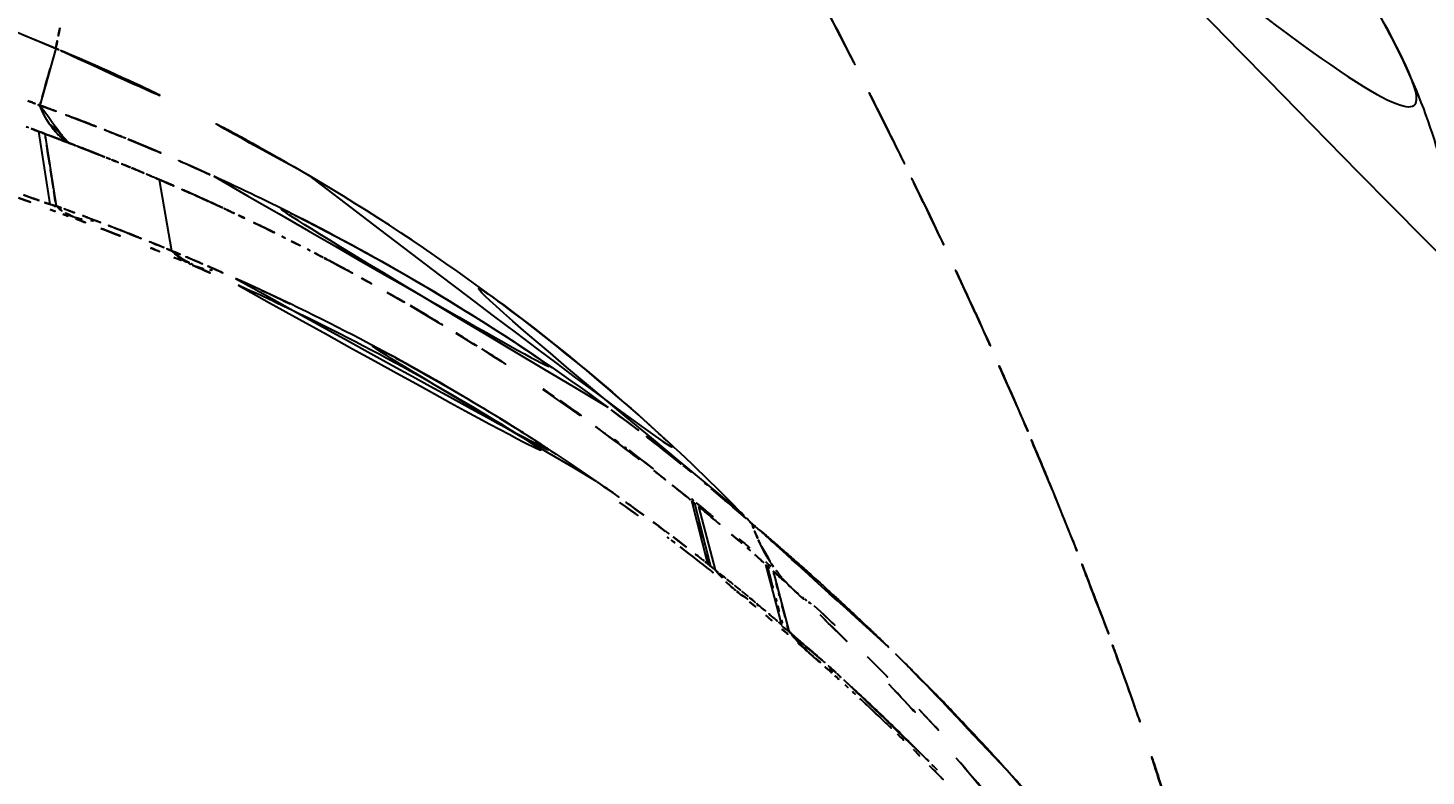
# Model space of a CAD drawing. Extents: x 16296660632 to 16296668616, y -37409619871 to -37409616241.
# Drawn here: x 16296666260.93 to 16296666274.26, y -37409616797.63 to -37409616790.5 of the extents above; entities that cross this region are included whole.
import ezdxf

# ---------------------------------------------------------------- set-up
doc = ezdxf.new("R2010")
doc.units = 0
doc.header["$LTSCALE"] = 10
doc.header["$MEASUREMENT"] = 0
doc.header["$PDMODE"] = 3
doc.header["$PDSIZE"] = -10
doc.layers.get('0').update_dxf_attribs({"linetype": 'CONTINUOUS'})
doc.layers.get('DEFPOINTS').update_dxf_attribs({"linetype": 'CONTINUOUS'})
doc.styles.add('Daelim Dimension', font='')
doc.styles.get('Daelim Dimension').set_extended_font_data('나눔고딕')
doc.dimstyles.new('DEFAULT', dxfattribs={"dimscale": 2, "dimtxt": 2, "dimasz": 2, "dimexe": 0, "dimexo": 2, "dimgap": 1, "dimtad": 1, "dimdec": 1, "dimzin": 9, "dimdsep": 46, "dimtxsty": 'Daelim Dimension', "dimcen": 0.5, "dimclrd": 252, "dimclre": 252, "dimclrt": 3, "dimadec": 1, "dimazin": 0, "dimtfac": 1, "dimtdec": 1, "dimtix": 1, "dimtmove": 0, "dimatfit": 3, "dimfxl": 1, "dimtolj": 1, "dimtzin": 1, "dimlwd": 9, "dimlwe": 9, "dimarcsym": 0})

# ---------------------------------------------------------------- blocks, each defined once
blk = doc.blocks.new('*D16')
at = {"color": 5, "lineweight": 9, "transparency": 16777216}
for p, q in [((16296666467.47109, -37409616640.80376), (16296666467.47109, -37409616937.17432)), ((16296666147.47109, -37409616641.1646), (16296666147.47109, -37409616937.17432)), ((16296666151.47109, -37409616937.17432), (16296666463.47109, -37409616937.17432))]:
    blk.add_line(p, q, dxfattribs=at)
at = {"color": 5, "transparency": 16777216}
for points in [[(16296666151.47109, -37409616936.50766), (16296666151.47109, -37409616937.84099), (16296666147.47109, -37409616937.17432)], [(16296666463.47109, -37409616936.50766), (16296666463.47109, -37409616937.84099), (16296666467.47109, -37409616937.17432)]]:
    blk.add_solid(points, dxfattribs=at)
at = {"layer": 'DEFPOINTS', "color": 0, "transparency": 16777216}
for p in [(16296666467.47109, -37409616636.80376), (16296666147.47109, -37409616637.1646), (16296666467.47109, -37409616937.17432)]:
    blk.add_point(p, dxfattribs=at)
at = {"color": 7, "transparency": 16777216, "insert": (16296666291.23105, -37409616918.8224), "char_height": 30, "attachment_point": 5, "style": 'Daelim Dimension'}
blk.add_mtext('\\A1;320', dxfattribs=at)

msp = doc.modelspace()

# ---------------------------------------------------------------- linework, layer by layer
at = {"linetype": 'Continuous'}
for p, q in [((16296666261.19165, -37409616790.691429), (16296666261.040279, -37409616791.233299)), ((16296666261.027769, -37409616791.481728), (16296666261.13611, -37409616792.176666)), ((16296666261.08791, -37409616791.504478), (16296666261.19479, -37409616792.19194)), ((16296666262.177771, -37409616791.940048), (16296666262.294781, -37409616792.618767)), ((16296666267.41062, -37409616795.604561), (16296666267.25749, -37409616795.004189)), ((16296666267.283569, -37409616795.025597), (16296666267.43681, -37409616795.62574)), ((16296666267.321911, -37409616795.057083), (16296666267.47963, -37409616795.66037)), ((16296666267.411381, -37409616795.607407), (16296666267.436859, -37409616795.625778)), ((16296666268.115179, -37409616796.185837), (16296666267.964451, -37409616795.611038)), ((16296666267.43681, -37409616795.62574), (16296666267.47963, -37409616795.66037)), ((16296666268.03227, -37409616795.672302), (16296666268.18154, -37409616796.243553))]:
    msp.add_line(p, q, dxfattribs=at)
for points, start_tangent, end_tangent in [([(16296666266.74313, -37409616785.383438), (16296666268.583891, -37409616786.082611), (16296666270.964161, -37409616787.40464), (16296666272.83539, -37409616789.027878), (16296666274.072321, -37409616790.87561), (16296666274.577471, -37409616792.846977)], (0.952355871, -0.304989007), (0.058915642, -0.998262965)), ([(16296666274.577459, -37409616792.846977), (16296666274.09049, -37409616790.915649), (16296666272.91247, -37409616789.114799), (16296666271.074511, -37409616787.481743), (16296666268.647739, -37409616786.111183), (16296666266.74313, -37409616785.383438)], (-0.058915247, 0.998262988), (-0.952358252, 0.304981573)), ([(16296666261.19165, -37409616790.691429), (16296666256.406919, -37409616788.747978)], (-0.920612621, 0.390477147), (-0.93202676, 0.362389457)), ([(16296666268.58403, -37409616790.398712), (16296666269.174339, -37409616791.563042)], (0.459532725, -0.888160838), (0.444221138, -0.895917173)), ([(16296666261.23175, -37409616790.49575), (16296666261.192089, -37409616790.690643)], (-0.207263126, -0.978285233), (-0.191352188, -0.981521442)), ([(16296666261.19162, -37409616790.691544), (16296666261.23151, -37409616790.495697)], (0.191459152, 0.981500582), (0.207434558, 0.978248897)), ([(16296666261.061729, -37409616791.156509), (16296666261.11595, -37409616790.962349), (16296666261.19165, -37409616790.691429)], (0.268973306, 0.963147632), (0.269139969, 0.963101073)), ([(16296666261.19208, -37409616790.690659), (16296666261.268221, -37409616790.722794)], (0.92214932, -0.386834113), (0.920525546, -0.390682376)), ([(16296666261.267799, -37409616790.723587), (16296666261.19165, -37409616790.691429)], (-0.920394211, 0.390991683), (-0.921990007, 0.387213672)), ([(16296666261.268221, -37409616790.722794), (16296666263.601311, -37409616791.89859)], (0.920525546, -0.390682376), (0.861892055, -0.507091792)), ([(16296666269.173929, -37409616791.563248), (16296666268.584551, -37409616790.398453)], (-0.44384354, 0.896104297), (-0.45841634, 0.888737565)), ([(16296666263.6014, -37409616791.898438), (16296666261.267799, -37409616790.723587)], (-0.862248856, 0.506484858), (-0.920394211, 0.390991683)), ([(16296666260.92675, -37409616791.190086), (16296666261.040279, -37409616791.233299)], (0.934735984, -0.355342989), (0.934474726, -0.356029473)), ([(16296666260.99794, -37409616791.217499), (16296666260.92663, -37409616791.190422)], (-0.934765362, 0.3552657), (-0.934924739, 0.35484607)), ([(16296666261.040279, -37409616791.233299), (16296666261.061729, -37409616791.156509)], (0.268945806, 0.963155311), (0.268973306, 0.963147632)), ([(16296666261.041161, -37409616791.233932), (16296666260.99794, -37409616791.217499)], (-0.934668571, 0.355520269), (-0.934765362, 0.355265701)), ([(16296666261.040279, -37409616791.233299), (16296666261.444071, -37409616791.383499)], (0.94062808, -0.339438972), (0.93379667, -0.357804107)), ([(16296666261.040939, -37409616791.23378), (16296666261.27001, -37409616791.559349), (16296666261.314199, -37409616791.58709)], (0.366582737, -0.930385456), (0.877409108, -0.479742907)), ([(16296666261.067699, -37409616791.295967), (16296666261.041161, -37409616791.233932)], (-0.421316855, 0.906913506), (-0.366862377, 0.930275226)), ([(16296666261.44367, -37409616791.383698), (16296666261.040939, -37409616791.23378)], (-0.93377777, 0.357853428), (-0.940483012, 0.339840705)), ([(16296666260.909651, -37409616791.436607), (16296666260.9566, -37409616791.45443)], (0.934977142, -0.35470797), (0.9348723, -0.3549842)), ([(16296666261.02796, -37409616791.481796), (16296666260.88092, -37409616791.425972)], (-0.93471076, 0.355409334), (-0.935037791, 0.354548065)), ([(16296666260.9566, -37409616791.45443), (16296666261.028179, -37409616791.481628)], (0.9348723, -0.3549842), (0.934712218, -0.3554055)), ([(16296666261.314461, -37409616791.586617), (16296666261.26088, -37409616791.551849), (16296666261.175831, -37409616791.470161), (16296666261.067699, -37409616791.295967)], (-0.876161949, 0.482016846), (-0.421316856, 0.906913506)), ([(16296666261.444071, -37409616791.383499), (16296666261.790779, -37409616791.51973)], (0.93379667, -0.357804107), (0.927594564, -0.373588443)), ([(16296666261.790661, -37409616791.52002), (16296666261.44367, -37409616791.383698)], (-0.927642893, 0.373468423), (-0.93377777, 0.357853428)), ([(16296666261.028179, -37409616791.481628), (16296666261.048189, -37409616791.489243), (16296666261.068159, -37409616791.496834), (16296666261.08807, -37409616791.50441)], (0.934701828, -0.355432823), (0.934597831, -0.35570619)), ([(16296666261.08786, -37409616791.504578), (16296666261.067949, -37409616791.497017), (16296666261.047979, -37409616791.489433), (16296666261.027769, -37409616791.481728)], (-0.935077381, 0.354443636), (-0.934338191, 0.356387633)), ([(16296666261.08807, -37409616791.50441), (16296666261.178289, -37409616791.538788), (16296666261.26823, -37409616791.573097), (16296666261.357849, -37409616791.607353)], (0.934535407, -0.355870162), (0.934061145, -0.357113116)), ([(16296666261.09474, -37409616791.548737), (16296666261.08786, -37409616791.504578)], (-0.153736334, 0.988111906), (-0.153736325, 0.988111908)), ([(16296666261.133829, -37409616791.800041), (16296666261.122101, -37409616791.724648), (16296666261.10708, -37409616791.62809), (16296666261.09474, -37409616791.548737)], (-0.153735935, 0.988111968), (-0.153736334, 0.988111906)), ([(16296666261.35771, -37409616791.607368), (16296666261.268391, -37409616791.573227), (16296666261.178431, -37409616791.538918), (16296666261.08791, -37409616791.504478)], (-0.933941418, 0.357426115), (-0.934799166, 0.355176744)), ([(16296666261.314199, -37409616791.58709), (16296666261.357929, -37409616791.607811)], (0.877409108, -0.479742907), (0.927509545, -0.37379947)), ([(16296666261.357929, -37409616791.607811), (16296666261.41762, -37409616791.630737)], (0.933989606, -0.357300176), (0.932975842, -0.359938993)), ([(16296666261.790779, -37409616791.51973), (16296666261.87785, -37409616791.555023)], (0.927594564, -0.373588443), (0.92598681, -0.377555859)), ([(16296666261.85854, -37409616791.547478), (16296666261.790661, -37409616791.52002)], (-0.926403033, 0.376533425), (-0.927642893, 0.373468423)), ([(16296666261.87785, -37409616791.555023), (16296666262.698351, -37409616791.909241)], (0.925986811, -0.377555859), (0.909804357, -0.415037385)), ([(16296666269.174339, -37409616791.563042), (16296666269.46578, -37409616792.158363)], (0.444221138, -0.895917173), (0.434990822, -0.900434886)), ([(16296666261.412239, -37409616791.628403), (16296666261.358049, -37409616791.607498)], (-0.932584788, 0.360950986), (-0.93345392, 0.358697337)), ([(16296666261.41213, -37409616791.628677), (16296666261.52792, -37409616791.67366)], (0.933137399, -0.359519951), (0.931130407, -0.364686392)), ([(16296666261.41762, -37409616791.630737), (16296666261.912849, -37409616791.828537)], (0.932975842, -0.359938993), (0.924212227, -0.381879247)), ([(16296666261.5397, -37409616791.678146), (16296666261.412239, -37409616791.628403)], (-0.930510047, 0.366266369), (-0.932584787, 0.360950986)), ([(16296666261.52792, -37409616791.67366), (16296666261.673929, -37409616791.731438)], (0.931130407, -0.364686392), (0.928550144, -0.371206991)), ([(16296666261.659651, -37409616791.725739), (16296666261.63076, -37409616791.714211), (16296666261.5397, -37409616791.678146)], (-0.928518429, 0.371286314), (-0.930510047, 0.366266369)), ([(16296666261.673929, -37409616791.731438), (16296666261.767719, -37409616791.76918)], (0.928550144, -0.371206992), (0.926863165, -0.375399353)), ([(16296666261.767691, -37409616791.769249), (16296666261.659651, -37409616791.725739)], (-0.926706993, 0.375784712), (-0.928518429, 0.371286314)), ([(16296666262.665131, -37409616791.894203), (16296666261.877741, -37409616791.55529)], (-0.910624832, 0.413234092), (-0.926049836, 0.377401246)), ([(16296666261.15369, -37409616791.92765), (16296666261.15008, -37409616791.904449), (16296666261.142941, -37409616791.858551), (16296666261.133829, -37409616791.800041)], (-0.153736806, 0.988111833), (-0.153735935, 0.988111968)), ([(16296666261.767719, -37409616791.76918), (16296666261.81896, -37409616791.790001)], (0.926863164, -0.375399353), (0.925931633, -0.377691159)), ([(16296666261.9042, -37409616791.825089), (16296666261.767691, -37409616791.769249)], (-0.924404425, 0.381413764), (-0.926706993, 0.375784712)), ([(16296666261.81896, -37409616791.790001), (16296666261.912849, -37409616791.828552)], (0.925931633, -0.377691159), (0.924206155, -0.381893942)), ([(16296666261.912849, -37409616791.828537), (16296666262.13512, -37409616791.921783)], (0.924212227, -0.381879247), (0.920068045, -0.39175859)), ([(16296666261.912849, -37409616791.828552), (16296666261.990259, -37409616791.86071)], (0.924206155, -0.381893942), (0.922765548, -0.385361834)), ([(16296666261.990231, -37409616791.860779), (16296666261.9042, -37409616791.825089)], (-0.922938635, 0.384947109), (-0.924404425, 0.381413765)), ([(16296666261.990259, -37409616791.86071), (16296666262.100679, -37409616791.907173)], (0.922765548, -0.385361834), (0.920682107, -0.390313282)), ([(16296666262.100679, -37409616791.907173), (16296666261.990231, -37409616791.860779)], (-0.921027039, 0.389498645), (-0.922938635, 0.384947109)), ([(16296666269.465191, -37409616792.158653), (16296666269.173929, -37409616791.563248)], (-0.434822187, 0.900516333), (-0.44384354, 0.896104297)), ([(16296666261.16897, -37409616792.025864), (16296666261.16473, -37409616791.998619), (16296666261.155781, -37409616791.941063), (16296666261.15369, -37409616791.92765)], (-0.153685617, 0.988119796), (-0.153736806, 0.988111833)), ([(16296666262.100679, -37409616791.907173), (16296666262.10597, -37409616791.909416), (16296666262.184401, -37409616791.942863)], (0.920682107, -0.390313282), (0.919079854, -0.394071342)), ([(16296666262.17782, -37409616791.939941), (16296666262.100679, -37409616791.907173)], (-0.919671969, 0.392687495), (-0.921027038, 0.389498645)), ([(16296666262.13512, -37409616791.921783), (16296666262.17778, -37409616791.940002)], (0.920068045, -0.391758589), (0.919257196, -0.393657475)), ([(16296666262.17778, -37409616791.940002), (16296666262.530439, -37409616792.094612)], (0.919257195, -0.393657476), (0.912360439, -0.409387872)), ([(16296666262.184401, -37409616791.942863), (16296666262.528549, -37409616792.09388)], (0.919079854, -0.394071342), (0.912282212, -0.409562163)), ([(16296666262.528851, -37409616792.094063), (16296666262.177771, -37409616791.940048)], (-0.91236966, 0.409367321), (-0.919088068, 0.394052183)), ([(16296666262.698351, -37409616791.909241), (16296666263.500191, -37409616792.295013), (16296666265.77779, -37409616793.632736), (16296666266.48896, -37409616794.135834)], (0.909804357, -0.415037385), (0.803841365, -0.594843728)), ([(16296666263.601311, -37409616791.89859), (16296666266.94084, -37409616794.357887), (16296666267.703779, -37409616795.090767)], (0.861892055, -0.507091792), (0.702203871, -0.711975929)), ([(16296666260.83539, -37409616792.113571), (16296666261.13973, -37409616792.226357)], (0.937586062, -0.347753326), (0.937822266, -0.347115826)), ([(16296666260.882839, -37409616792.086212), (16296666260.98225, -37409616792.12236), (16296666261.084049, -37409616792.158501)], (0.938846487, -0.344335989), (0.943568291, -0.331178018)), ([(16296666260.98378, -37409616792.122833), (16296666260.913759, -37409616792.097527)], (-0.941168487, 0.337937686), (-0.939831707, 0.341637766)), ([(16296666261.03401, -37409616792.140793), (16296666260.98378, -37409616792.122833)], (-0.942203295, 0.335041714), (-0.941168487, 0.337937686)), ([(16296666261.19092, -37409616792.166977), (16296666261.19075, -37409616792.16581), (16296666261.185061, -37409616792.129257), (16296666261.17939, -37409616792.092827), (16296666261.173531, -37409616792.055199), (16296666261.16897, -37409616792.025864)], (-0.142469048, 0.989799258), (-0.153685617, 0.988119796)), ([(16296666262.528549, -37409616792.09388), (16296666262.66721, -37409616792.156708)], (0.912282212, -0.409562162), (0.909444993, -0.415824247)), ([(16296666262.530439, -37409616792.094612), (16296666262.86916, -37409616792.250008)], (0.912360439, -0.409387872), (0.905399282, -0.424561115)), ([(16296666262.786381, -37409616792.211533), (16296666262.53038, -37409616792.094742)], (-0.907196595, 0.420706951), (-0.912339702, 0.409434083)), ([(16296666266.458929, -37409616794.113289), (16296666263.4792, -37409616792.284218), (16296666262.69832, -37409616791.909286)], (-0.804953347, 0.593338107), (-0.90993285, 0.414755601)), ([(16296666261.13591, -37409616792.17662), (16296666261.03401, -37409616792.140793)], (-0.944605629, 0.328207564), (-0.942203295, 0.335041714)), ([(16296666261.084049, -37409616792.158501), (16296666261.13592, -37409616792.176613)], (0.943568291, -0.331178018), (0.944582762, -0.32827337)), ([(16296666261.13611, -37409616792.176666), (16296666261.162889, -37409616792.185387), (16296666261.18222, -37409616792.190819), (16296666261.19412, -37409616792.192612)], (0.946998368, -0.321238372), (0.999988792, 0.004734488)), ([(16296666261.13973, -37409616792.226357), (16296666261.25882, -37409616792.270401)], (0.937822266, -0.347115826), (0.937979602, -0.346690446)), ([(16296666261.194799, -37409616792.191948), (16296666261.163971, -37409616792.185699), (16296666261.13591, -37409616792.17662)], (-0.808930657, -0.587904067), (-0.946559315, 0.322529788)), ([(16296666261.19412, -37409616792.192612), (16296666261.192141, -37409616792.175819)], (-0.100771526, 0.994909594), (-0.131554529, 0.991308936)), ([(16296666261.194799, -37409616792.191948), (16296666261.35165, -37409616792.292358)], (0.702677763, -0.71150823), (0.931661611, -0.363327183)), ([(16296666261.194799, -37409616792.191948), (16296666261.32123, -37409616792.238152)], (0.940100638, -0.340897037), (0.938353711, -0.345676603)), ([(16296666261.321381, -37409616792.238297), (16296666261.194799, -37409616792.191948)], (-0.938219822, 0.346039833), (-0.939774274, 0.341795719)), ([(16296666261.350109, -37409616792.292488), (16296666261.194799, -37409616792.191948)], (-0.928140976, 0.372228867), (-0.702676984, 0.711509)), ([(16296666261.25882, -37409616792.270401), (16296666261.38485, -37409616792.316963)], (0.937979602, -0.346690446), (0.938098077, -0.346369741)), ([(16296666261.32123, -37409616792.238152), (16296666261.4466, -37409616792.284698)], (0.938353711, -0.345676602), (0.936597361, -0.350407454)), ([(16296666261.59016, -37409616792.338966), (16296666261.57127, -37409616792.331787), (16296666261.321381, -37409616792.238297)], (-0.934680002, 0.355490216), (-0.938219822, 0.346039833)), ([(16296666262.66721, -37409616792.156708), (16296666262.793091, -37409616792.214737)], (0.909444993, -0.415824247), (0.906818549, -0.421521197)), ([(16296666262.793091, -37409616792.214737), (16296666262.91917, -37409616792.273827)], (0.906818549, -0.421521197), (0.904138832, -0.427238777)), ([(16296666262.86912, -37409616792.250107), (16296666262.786381, -37409616792.211533)], (-0.905488841, 0.424370074), (-0.907196595, 0.420706951)), ([(16296666262.86916, -37409616792.250008), (16296666262.93478, -37409616792.280907)], (0.905399282, -0.424561115), (0.904011427, -0.427508293)), ([(16296666262.93478, -37409616792.280907), (16296666263.07869, -37409616792.349586)], (0.904011426, -0.427508293), (0.900921834, -0.433981393)), ([(16296666269.46578, -37409616792.158363), (16296666269.96114, -37409616793.210548)], (0.434990822, -0.900434886), (0.416367478, -0.909196416)), ([(16296666261.35165, -37409616792.292358), (16296666261.38723, -37409616792.304863)], (0.931661611, -0.363327184), (0.95385031, -0.30028251)), ([(16296666261.388281, -37409616792.306221), (16296666261.350109, -37409616792.292488)], (-0.952241504, 0.3053459), (-0.928140975, 0.372228867)), ([(16296666261.383551, -37409616792.316544), (16296666261.6224, -37409616792.406258)], (0.93770166, -0.347441501), (0.934528792, -0.355887534)), ([(16296666261.38723, -37409616792.304863), (16296666261.52511, -37409616792.332077)], (0.95385031, -0.300282511), (0.995643191, -0.093245028)), ([(16296666261.4466, -37409616792.284698), (16296666261.57093, -37409616792.331573)], (0.936597361, -0.350407454), (0.934832266, -0.355089615)), ([(16296666261.52511, -37409616792.332077), (16296666261.590521, -37409616792.335388)], (0.995643191, -0.093245028), (0.999964767, -0.008394288)), ([(16296666261.57093, -37409616792.331573), (16296666261.694201, -37409616792.378754)], (0.934832266, -0.355089615), (0.933054749, -0.359734396)), ([(16296666261.6224, -37409616792.406258), (16296666262.095039, -37409616792.591454)], (0.934528792, -0.355887534), (0.927406851, -0.374054184)), ([(16296666261.75914, -37409616792.403877), (16296666261.59016, -37409616792.338966)], (-0.932275015, 0.361750324), (-0.934680002, 0.355490216)), ([(16296666261.694201, -37409616792.378754), (16296666261.75914, -37409616792.403877)], (0.933054749, -0.359734396), (0.932105487, -0.362186915)), ([(16296666261.75914, -37409616792.403877), (16296666261.93758, -37409616792.473961), (16296666262.17676, -37409616792.570259)], (0.932105487, -0.362186915), (0.925804608, -0.378002418)), ([(16296666261.81686, -37409616792.426353), (16296666261.75914, -37409616792.403877)], (-0.931419468, 0.363947489), (-0.932275015, 0.361750324)), ([(16296666262.93466, -37409616792.281158), (16296666262.941139, -37409616792.284233), (16296666263.076361, -37409616792.348869)], (0.903806057, -0.427942299), (0.900727331, -0.43438494)), ([(16296666263.076361, -37409616792.348869), (16296666263.346519, -37409616792.481453)], (0.900727331, -0.43438494), (0.89467524, -0.446717152)), ([(16296666263.07869, -37409616792.349586), (16296666263.591061, -37409616792.604607)], (0.900921834, -0.433981393), (0.889392875, -0.457143646)), ([(16296666267.703791, -37409616795.090759), (16296666265.83341, -37409616793.420258), (16296666263.6014, -37409616791.898438)], (-0.702376639, 0.711805491), (-0.862248856, 0.506484858)), ([(16296666261.938, -37409616792.474037), (16296666261.81686, -37409616792.426353)], (-0.929565368, 0.368657329), (-0.931419468, 0.363947489)), ([(16296666262.17695, -37409616792.570236), (16296666261.938, -37409616792.474037)], (-0.92565925, 0.378358233), (-0.929565368, 0.368657329)), ([(16296666263.346519, -37409616792.481453), (16296666263.43692, -37409616792.526848)], (0.894675241, -0.446717152), (0.892594955, -0.450859453)), ([(16296666263.43692, -37409616792.526848), (16296666263.6577, -37409616792.639954)], (0.892594955, -0.450859453), (0.88739342, -0.461012925)), ([(16296666269.96044, -37409616793.210876), (16296666269.465191, -37409616792.158653)], (-0.416295676, 0.909229295), (-0.434822187, 0.900516333)), ([(16296666262.095039, -37409616792.591454), (16296666262.31764, -37409616792.682518)], (0.927406851, -0.374054183), (0.923615817, -0.383319479)), ([(16296666262.17676, -37409616792.570259), (16296666262.294781, -37409616792.618767)], (0.925804608, -0.378002418), (0.923972559, -0.38245877)), ([(16296666262.294781, -37409616792.618767), (16296666262.17695, -37409616792.570236)], (-0.923603592, 0.383348932), (-0.92565925, 0.378358233)), ([(16296666262.294781, -37409616792.618767), (16296666262.51605, -37409616792.712044)], (0.923473149, -0.38366306), (0.919473114, -0.393152886)), ([(16296666262.294781, -37409616792.618767), (16296666262.429371, -37409616792.724007), (16296666262.46295, -37409616792.742172)], (0.704275907, -0.709926367), (0.894486935, -0.447094087)), ([(16296666262.4662, -37409616792.73494), (16296666262.294781, -37409616792.618767)], (-0.912660752, 0.408717936), (-0.70428292, 0.70991941)), ([(16296666262.51627, -37409616792.712128), (16296666262.294781, -37409616792.618767)], (-0.919466428, 0.393168523), (-0.923485798, 0.383632611)), ([(16296666263.591061, -37409616792.604607), (16296666263.658091, -37409616792.639214)], (0.889392875, -0.457143647), (0.887821523, -0.460187944)), ([(16296666263.6577, -37409616792.639954), (16296666263.734381, -37409616792.679993), (16296666263.751459, -37409616792.68895)], (0.88739342, -0.461012925), (0.885131405, -0.465341161)), ([(16296666263.658091, -37409616792.639214), (16296666263.704189, -37409616792.663177), (16296666263.75189, -37409616792.688133)], (0.887821523, -0.460187943), (0.885597094, -0.464454289)), ([(16296666262.31764, -37409616792.682518), (16296666262.49682, -37409616792.757767)], (0.923615817, -0.383319479), (0.92033487, -0.391131343)), ([(16296666262.46295, -37409616792.742172), (16296666262.496361, -37409616792.757599)], (0.894486935, -0.447094088), (0.920363672, -0.391063565)), ([(16296666262.50017, -37409616792.749062), (16296666262.4662, -37409616792.73494)], (-0.933271191, 0.3591725), (-0.912660752, 0.408717937)), ([(16296666262.49634, -37409616792.757637), (16296666262.92972, -37409616792.947067)], (0.920336212, -0.391128185), (0.912131046, -0.409898714)), ([(16296666262.496361, -37409616792.757599), (16296666262.576309, -37409616792.785103), (16296666262.660339, -37409616792.801422)], (0.920363672, -0.391063565), (0.992165388, -0.124931353)), ([(16296666262.51627, -37409616792.712143), (16296666262.71311, -37409616792.797379)], (0.919468971, -0.393162576), (0.915789651, -0.401658206)), ([(16296666262.71685, -37409616792.799026), (16296666262.51627, -37409616792.712128)], (-0.915696119, 0.401871393), (-0.919466428, 0.393168523)), ([(16296666262.660339, -37409616792.801422), (16296666262.713751, -37409616792.806023)], (0.992165388, -0.124931353), (0.998890425, -0.047094785)), ([(16296666262.71311, -37409616792.797379), (16296666262.90431, -37409616792.882278)], (0.915789651, -0.401658206), (0.912103275, -0.409960505)), ([(16296666263.751459, -37409616792.68895), (16296666263.87303, -37409616792.753357)], (0.885131405, -0.465341162), (0.882151439, -0.470965858)), ([(16296666263.75189, -37409616792.688133), (16296666263.798559, -37409616792.712669)], (0.885597095, -0.464454288), (0.884479371, -0.466579299)), ([(16296666263.798559, -37409616792.712669), (16296666264.374571, -37409616793.027657)], (0.884479371, -0.466579299), (0.870064259, -0.492938317)), ([(16296666263.87303, -37409616792.753357), (16296666264.108641, -37409616792.881027)], (0.882151439, -0.470965858), (0.876224416, -0.481903281)), ([(16296666262.90431, -37409616792.882278), (16296666264.09597, -37409616793.460327), (16296666265.807501, -37409616794.456299), (16296666266.354549, -37409616794.822144)], (0.912103275, -0.409960504), (0.822299478, -0.569054979)), ([(16296666262.92972, -37409616792.947067), (16296666263.3682, -37409616793.149727), (16296666264.572981, -37409616793.767807), (16296666265.63043, -37409616794.391739), (16296666266.568439, -37409616795.017731)], (0.912131046, -0.409898714), (0.816284271, -0.577650404)), ([(16296666263.427851, -37409616793.125763), (16296666262.71685, -37409616792.799026)], (-0.901265979, 0.433266241), (-0.915696119, 0.401871393)), ([(16296666264.108641, -37409616792.881027), (16296666264.11418, -37409616792.884079), (16296666264.352301, -37409616793.017113)], (0.876224416, -0.481903281), (0.869880621, -0.493262309)), ([(16296666264.352301, -37409616793.017113), (16296666264.48234, -37409616793.091454), (16296666264.57324, -37409616793.144142)], (0.869880621, -0.493262309), (0.863936154, -0.503601352)), ([(16296666264.374571, -37409616793.027657), (16296666264.482479, -37409616793.089203)], (0.870064259, -0.492938318), (0.86723186, -0.497904509)), ([(16296666264.482479, -37409616793.089203), (16296666264.574341, -37409616793.142242)], (0.86723186, -0.497904509), (0.864786536, -0.502139668)), ([(16296666264.57324, -37409616793.144142), (16296666264.838619, -37409616793.301422), (16296666265.00828, -37409616793.404732)], (0.863936154, -0.503601352), (0.851666058, -0.524084846)), ([(16296666264.574341, -37409616793.142242), (16296666265.00993, -37409616793.402046)], (0.864786536, -0.502139669), (0.852752104, -0.522315851)), ([(16296666269.96114, -37409616793.210548), (16296666270.32844, -37409616794.03186)], (0.416367478, -0.909196416), (0.399794522, -0.916604789)), ([(16296666266.34841, -37409616794.818962), (16296666266.10799, -37409616794.655022), (16296666265.32464, -37409616794.154373), (16296666264.43573, -37409616793.642273), (16296666263.427851, -37409616793.125763)], (-0.822207321, 0.569188125), (-0.901265979, 0.433266241)), ([(16296666265.00828, -37409616793.404732), (16296666265.18281, -37409616793.513313), (16296666265.253599, -37409616793.558022)], (0.851666058, -0.524084846), (0.844399509, -0.535713981)), ([(16296666265.00993, -37409616793.402046), (16296666265.175911, -37409616793.504753)], (0.852752104, -0.522315851), (0.847968695, -0.530046311)), ([(16296666265.175911, -37409616793.504753), (16296666265.255619, -37409616793.554817)], (0.847968695, -0.530046311), (0.845631383, -0.533767331)), ([(16296666265.255619, -37409616793.554817), (16296666265.839581, -37409616793.93692)], (0.845631383, -0.533767331), (0.827680428, -0.561199705)), ([(16296666270.32761, -37409616794.032227), (16296666269.96044, -37409616793.210876)], (-0.399563567, 0.91670549), (-0.416295676, 0.909229295)), ([(16296666265.83642, -37409616793.941544), (16296666266.14077, -37409616794.153214), (16296666266.338209, -37409616794.29493)], (0.826049516, -0.563597549), (0.808913679, -0.587927427)), ([(16296666265.839581, -37409616793.93692), (16296666265.91404, -37409616793.98764), (16296666266.00066, -37409616794.047234)], (0.827680429, -0.561199704), (0.822461653, -0.568820561)), ([(16296666266.00066, -37409616794.047234), (16296666266.52141, -37409616794.419197)], (0.822461652, -0.568820561), (0.80477944, -0.593573965)), ([(16296666266.48896, -37409616794.135834), (16296666267.15727, -37409616794.652313)], (0.803841365, -0.594843728), (0.778277015, -0.627921084)), ([(16296666270.32844, -37409616794.03186), (16296666270.66971, -37409616794.835213)], (0.399794522, -0.916604789), (0.381877017, -0.924213148)), ([(16296666267.15732, -37409616794.652237), (16296666267.013029, -37409616794.536797), (16296666266.458929, -37409616794.113289)], (-0.777930432, 0.628350414), (-0.804953347, 0.593338107)), ([(16296666270.668539, -37409616794.835701), (16296666270.576071, -37409616794.613327), (16296666270.32761, -37409616794.032227)], (-0.381349438, 0.924430963), (-0.399563567, 0.91670549)), ([(16296666266.338209, -37409616794.29493), (16296666266.43479, -37409616794.365562), (16296666266.71604, -37409616794.576263), (16296666266.896429, -37409616794.715469)], (0.808913679, -0.587927427), (0.788214508, -0.615400593)), ([(16296666266.52141, -37409616794.419197), (16296666266.61706, -37409616794.490173)], (0.80477944, -0.593573966), (0.801390331, -0.598141737)), ([(16296666266.61706, -37409616794.490173), (16296666266.65888, -37409616794.521469)], (0.801390331, -0.598141737), (0.799893933, -0.600141396)), ([(16296666266.65888, -37409616794.521469), (16296666267.25334, -37409616794.984512)], (0.799893933, -0.600141396), (0.777622301, -0.628731705)), ([(16296666267.17374, -37409616794.665604), (16296666267.37899, -37409616794.833817)], (0.77761469, -0.628741119), (0.769219909, -0.63898414)), ([(16296666266.896429, -37409616794.715469), (16296666266.98448, -37409616794.784607), (16296666267.0711, -37409616794.853409)], (0.788214508, -0.615400593), (0.781350565, -0.624092377)), ([(16296666266.354549, -37409616794.822144), (16296666266.88909, -37409616795.204887)], (0.822299478, -0.569054979), (0.803550237, -0.595236941)), ([(16296666266.800871, -37409616795.140923), (16296666266.35405, -37409616794.822868)], (-0.807402302, 0.59000129), (-0.822020727, 0.56945757)), ([(16296666267.0711, -37409616794.853409), (16296666267.24004, -37409616794.989853), (16296666267.257521, -37409616795.00415)], (0.781350565, -0.624092377), (0.773789878, -0.633442361)), ([(16296666267.775579, -37409616795.172409), (16296666267.15732, -37409616794.652237)], (-0.752328523, 0.658788124), (-0.777930432, 0.628350414)), ([(16296666267.37899, -37409616794.833817), (16296666267.44232, -37409616794.88665)], (0.769219909, -0.63898414), (0.76657579, -0.642153843)), ([(16296666267.44232, -37409616794.88665), (16296666267.830879, -37409616795.220741)], (0.76657579, -0.642153843), (0.74976915, -0.661699495)), ([(16296666270.66971, -37409616794.835213), (16296666270.811029, -37409616795.181549), (16296666271.164841, -37409616796.091164)], (0.381877017, -0.924213148), (0.351214339, -0.936295086)), ([(16296666266.568439, -37409616795.017731), (16296666267.021851, -37409616795.348007)], (0.816284271, -0.577650404), (0.800229744, -0.599693552)), ([(16296666267.25334, -37409616794.984512), (16296666267.30031, -37409616795.022598)], (0.777622301, -0.628731705), (0.775778398, -0.631005449)), ([(16296666267.257521, -37409616795.00415), (16296666267.321911, -37409616795.057083)], (0.773789878, -0.633442361), (0.771127739, -0.636680462)), ([(16296666267.271021, -37409616795.048843), (16296666267.258421, -37409616795.004951)], (-0.27602108, 0.961151582), (-0.275982873, 0.961162553)), ([(16296666267.30031, -37409616795.022598), (16296666267.709669, -37409616795.364479)], (0.775778398, -0.631005449), (0.759141641, -0.650925472)), ([(16296666267.321911, -37409616795.057083), (16296666267.48258, -37409616795.19117), (16296666267.637131, -37409616795.322884)], (0.771127739, -0.636680461), (0.757763582, -0.652529198)), ([(16296666267.00786, -37409616795.294121), (16296666266.800871, -37409616795.140923)], (-0.799924724, 0.600100354), (-0.807402302, 0.59000129)), ([(16296666266.88909, -37409616795.204887), (16296666267.0124, -37409616795.296959)], (0.803550237, -0.595236942), (0.79899451, -0.601338318)), ([(16296666267.359501, -37409616795.356812), (16296666267.34454, -37409616795.304764), (16296666267.271021, -37409616795.048843)], (-0.276280655, 0.961077), (-0.27602108, 0.961151582)), ([(16296666267.703779, -37409616795.090767), (16296666267.83111, -37409616795.221077)], (0.702203871, -0.711975929), (0.695506191, -0.718520103)), ([(16296666267.830879, -37409616795.220741), (16296666267.703791, -37409616795.090759)], (-0.695817582, 0.718218555), (-0.702376639, 0.711805491)), ([(16296666267.83148, -37409616795.221527), (16296666267.775579, -37409616795.172409)], (-0.749959663, 0.661483563), (-0.752328523, 0.658788125)), ([(16296666267.0124, -37409616795.296959), (16296666267.078119, -37409616795.346626)], (0.79899451, -0.601338319), (0.796528904, -0.604600451)), ([(16296666267.20649, -37409616795.445328), (16296666267.00786, -37409616795.294121)], (-0.791173672, 0.611591547), (-0.799924724, 0.600100355)), ([(16296666267.078119, -37409616795.346626), (16296666267.34639, -37409616795.553864)], (0.796528904, -0.604600451), (0.786185003, -0.617991214)), ([(16296666267.637131, -37409616795.322884), (16296666267.7122, -37409616795.387863), (16296666267.78595, -37409616795.452332)], (0.757763582, -0.652529198), (0.751263306, -0.66000261)), ([(16296666267.8312, -37409616795.220993), (16296666267.908939, -37409616795.286537)], (0.765847063, -0.643022765), (0.763153413, -0.646217354)), ([(16296666267.831461, -37409616795.221542), (16296666267.8731, -37409616795.332764)], (0.319711591, -0.947514907), (0.381893327, -0.924206409)), ([(16296666267.87335, -37409616795.333351), (16296666267.831499, -37409616795.221527)], (-0.382013589, 0.924156706), (-0.319275624, 0.9476619)), ([(16296666267.90855, -37409616795.286987), (16296666267.87253, -37409616795.257637), (16296666267.831341, -37409616795.221191)], (-0.779505628, 0.626395224), (-0.73468501, 0.678408385)), ([(16296666267.8731, -37409616795.332764), (16296666267.90517, -37409616795.405502)], (0.381893326, -0.924206409), (0.425189356, -0.90510442)), ([(16296666267.908939, -37409616795.286537), (16296666268.400579, -37409616795.714287)], (0.7631534, -0.646217369), (0.745548349, -0.666451543)), ([(16296666269.135611, -37409616796.399529), (16296666269.09375, -37409616796.358971), (16296666268.973801, -37409616796.243828), (16296666268.86253, -37409616796.138412), (16296666268.759991, -37409616796.042389), (16296666268.66563, -37409616795.954964), (16296666268.578831, -37409616795.875298), (16296666268.498911, -37409616795.802567), (16296666268.425131, -37409616795.73597), (16296666268.356701, -37409616795.674721), (16296666268.292839, -37409616795.618057), (16296666268.23271, -37409616795.565224), (16296666268.175501, -37409616795.515404), (16296666268.12039, -37409616795.46785), (16296666268.066589, -37409616795.421463), (16296666268.013769, -37409616795.375519), (16296666267.96298, -37409616795.331749), (16296666267.91567, -37409616795.292717), (16296666267.90855, -37409616795.286987)], (-0.717352851, 0.696710045), (-0.779505628, 0.626395223)), ([(16296666271.163219, -37409616796.091766), (16296666270.668539, -37409616794.835701)], (-0.351197924, 0.936301243), (-0.381349438, 0.924430963)), ([(16296666267.021851, -37409616795.348007), (16296666267.061029, -37409616795.377441)], (0.800229744, -0.599693553), (0.798823739, -0.601565153)), ([(16296666267.061029, -37409616795.377441), (16296666267.146151, -37409616795.441887)], (0.798823738, -0.601565154), (0.795759355, -0.605612953)), ([(16296666267.146151, -37409616795.441887), (16296666267.397091, -37409616795.635841), (16296666267.635269, -37409616795.825249)], (0.795759355, -0.605612953), (0.779146682, -0.626841645)), ([(16296666267.42922, -37409616795.599213), (16296666267.359501, -37409616795.356812)], (-0.276474858, 0.961021151), (-0.276280655, 0.961077)), ([(16296666267.709669, -37409616795.364479), (16296666267.961981, -37409616795.584427)], (0.759141641, -0.650925471), (0.748350252, -0.663303777)), ([(16296666267.78595, -37409616795.452332), (16296666267.85825, -37409616795.516151)], (0.751263306, -0.660002609), (0.748211357, -0.663460447)), ([(16296666267.905161, -37409616795.40551), (16296666267.87335, -37409616795.333351)], (-0.425021948, 0.905183045), (-0.38201359, 0.924156706)), ([(16296666267.90517, -37409616795.405502), (16296666267.920919, -37409616795.43808)], (0.425189356, -0.90510442), (0.445319116, -0.895371926)), ([(16296666267.9209, -37409616795.438087), (16296666267.905161, -37409616795.40551)], (-0.445156418, 0.895452826), (-0.425021947, 0.905183045)), ([(16296666267.920919, -37409616795.43808), (16296666267.97484, -37409616795.5373), (16296666268.07992, -37409616795.691277)], (0.445319117, -0.895371925), (0.616391, -0.787440243)), ([(16296666267.975439, -37409616795.538406), (16296666267.961599, -37409616795.514557), (16296666267.9209, -37409616795.438087)], (-0.510160498, 0.860079221), (-0.445156418, 0.895452826)), ([(16296666267.345961, -37409616795.554413), (16296666267.20649, -37409616795.445328)], (-0.784027118, 0.620726573), (-0.791173672, 0.611591547)), ([(16296666267.34639, -37409616795.553864), (16296666267.41062, -37409616795.604561)], (0.786185003, -0.617991214), (0.783639784, -0.621215493)), ([(16296666267.4111, -37409616795.6063), (16296666267.345961, -37409616795.554413)], (-0.780386349, 0.625297646), (-0.784027118, 0.620726573)), ([(16296666267.4368, -37409616795.625793), (16296666267.42304, -37409616795.616676), (16296666267.4111, -37409616795.6063)], (-0.999414043, -0.034228214), (-0.736747566, 0.676167896)), ([(16296666267.436859, -37409616795.625778), (16296666267.42922, -37409616795.599213)], (-0.276495614, 0.96101518), (-0.276474858, 0.961021151)), ([(16296666267.85825, -37409616795.516151), (16296666267.9286, -37409616795.578796), (16296666267.976561, -37409616795.621841)], (0.748211357, -0.663460447), (0.743299124, -0.668959201)), ([(16296666267.961981, -37409616795.584427), (16296666267.98629, -37409616795.606079), (16296666268.004829, -37409616795.622749), (16296666268.02359, -37409616795.639572)], (0.748197082, -0.663476545), (0.744932804, -0.667139503)), ([(16296666268.035259, -37409616795.631157), (16296666267.975439, -37409616795.538406)], (-0.573526427, 0.819187059), (-0.510160498, 0.860079221)), ([(16296666267.47963, -37409616795.66037), (16296666267.46533, -37409616795.648804), (16296666267.451059, -37409616795.637268), (16296666267.4368, -37409616795.625793)], (-0.777009643, 0.629488693), (-0.779040716, 0.626973335)), ([(16296666267.47963, -37409616795.66037), (16296666267.663481, -37409616795.845573)], (0.630343272, -0.776316533), (0.769028522, -0.639214465)), ([(16296666267.47963, -37409616795.66037), (16296666267.55125, -37409616795.717209)], (0.784812077, -0.619733817), (0.781728947, -0.623618356)), ([(16296666267.551201, -37409616795.717171), (16296666267.47963, -37409616795.66037)], (-0.781731045, 0.623615725), (-0.784809296, 0.619737338)), ([(16296666267.657669, -37409616795.843201), (16296666267.47963, -37409616795.66037)], (-0.760493274, 0.649345809), (-0.630338579, 0.776320344)), ([(16296666267.55125, -37409616795.717209), (16296666267.62266, -37409616795.774467)], (0.781728947, -0.623618356), (0.778617756, -0.627498518)), ([(16296666267.62253, -37409616795.774368), (16296666267.55125, -37409616795.717209)], (-0.77862512, 0.627489381), (-0.781728906, 0.623618408)), ([(16296666267.976521, -37409616795.621887), (16296666268.022261, -37409616795.796432), (16296666268.05842, -37409616795.93441)], (0.253509802, -0.967332818), (0.253505253, -0.96733401)), ([(16296666267.976561, -37409616795.621841), (16296666268.032339, -37409616795.672234)], (0.743299124, -0.6689592), (0.740661204, -0.671878695)), ([(16296666268.032339, -37409616795.672234), (16296666268.12752, -37409616795.759232), (16296666268.18944, -37409616795.816528)], (0.740661204, -0.671878695), (0.732754009, -0.680493617)), ([(16296666268.04125, -37409616795.706673), (16296666268.03227, -37409616795.672302)], (-0.252818031, 0.967513846), (-0.252818882, 0.967513624)), ([(16296666268.079491, -37409616795.690933), (16296666268.035259, -37409616795.631157)], (-0.61598728, 0.787756098), (-0.573526427, 0.819187059)), ([(16296666268.07992, -37409616795.691277), (16296666268.173401, -37409616795.798737)], (0.616391, -0.787440243), (0.695158481, -0.718856513)), ([(16296666268.224051, -37409616795.848389), (16296666268.143789, -37409616795.767227), (16296666268.079491, -37409616795.690933)], (-0.732613379, 0.680645016), (-0.61598728, 0.787756099)), ([(16296666267.62266, -37409616795.774467), (16296666267.69384, -37409616795.83213)], (0.778617757, -0.627498517), (0.775478931, -0.631373445)), ([(16296666267.635269, -37409616795.825249), (16296666267.678921, -37409616795.86042)], (0.779146682, -0.626841645), (0.778041588, -0.628212773)), ([(16296666267.69363, -37409616795.831947), (16296666267.62266, -37409616795.774467)], (-0.775491235, 0.631358332), (-0.778619584, 0.627496249)), ([(16296666267.67865, -37409616795.860748), (16296666267.667601, -37409616795.851601), (16296666267.657669, -37409616795.843201)], (-0.773474149, 0.633827848), (-0.760493275, 0.649345808)), ([(16296666267.663481, -37409616795.845573), (16296666267.68667, -37409616795.864433)], (0.769028522, -0.639214465), (0.782210171, -0.623014645)), ([(16296666267.68536, -37409616795.866074), (16296666267.80731, -37409616795.965569)], (0.777576191, -0.62878873), (0.772147579, -0.635443244)), ([(16296666267.68667, -37409616795.864433), (16296666267.736799, -37409616795.902611)], (0.78221017, -0.623014646), (0.808431184, -0.588590708)), ([(16296666267.69384, -37409616795.83213), (16296666267.76479, -37409616795.890182)], (0.775478931, -0.631373445), (0.772313264, -0.635241862)), ([(16296666267.745449, -37409616795.912117), (16296666267.67865, -37409616795.860748)], (-0.811210981, 0.584753575), (-0.773474149, 0.633827848)), ([(16296666267.76449, -37409616795.889938), (16296666267.69384, -37409616795.83213)], (-0.772329605, 0.635221994), (-0.77548174, 0.631369996)), ([(16296666268.07634, -37409616795.840973), (16296666268.04125, -37409616795.706673)], (-0.252817039, 0.967514106), (-0.252818033, 0.967513846)), ([(16296666268.09388, -37409616795.908096), (16296666268.07634, -37409616795.840973)], (-0.25281722, 0.967514058), (-0.252817039, 0.967514106)), ([(16296666268.173401, -37409616795.798737), (16296666268.22332, -37409616795.847717)], (0.695158481, -0.718856513), (0.731714355, -0.681611402)), ([(16296666268.18944, -37409616795.816528), (16296666268.2239, -37409616795.848557)], (0.732754009, -0.680493617), (0.73209195, -0.681205825)), ([(16296666268.223289, -37409616795.847763), (16296666268.480141, -37409616796.091148)], (0.731442348, -0.681903286), (0.720249881, -0.693714717)), ([(16296666268.22332, -37409616795.847717), (16296666268.251341, -37409616795.873093)], (0.731714356, -0.681611401), (0.750434118, -0.660945258)), ([(16296666268.250799, -37409616795.872589), (16296666268.224051, -37409616795.848389)], (-0.750340821, 0.661051172), (-0.732613379, 0.680645016)), ([(16296666268.251341, -37409616795.873093), (16296666268.313681, -37409616795.924797)], (0.750434118, -0.660945258), (0.788227495, -0.615383959)), ([(16296666267.736799, -37409616795.902611), (16296666267.878309, -37409616795.993912)], (0.808431183, -0.588590708), (0.86911032, -0.494618289)), ([(16296666267.76479, -37409616795.890182), (16296666267.83547, -37409616795.948624)], (0.772313264, -0.635241862), (0.769122041, -0.639101938)), ([(16296666267.83511, -37409616795.948318), (16296666267.76479, -37409616795.890182)], (-0.769140471, 0.639079757), (-0.772316141, 0.635238364)), ([(16296666267.80731, -37409616795.965569), (16296666267.96179, -37409616796.094116)], (0.772147579, -0.635443244), (0.765103291, -0.643907567)), ([(16296666267.83547, -37409616795.948624), (16296666267.905491, -37409616796.007103)], (0.769122041, -0.639101938), (0.765923412, -0.642931821)), ([(16296666267.905491, -37409616796.007103), (16296666267.83511, -37409616795.948318)], (-0.765923589, 0.642931611), (-0.769140472, 0.639079756)), ([(16296666267.878309, -37409616795.993912), (16296666267.90947, -37409616796.011169)], (0.86911032, -0.494618289), (0.880346793, -0.474330607)), ([(16296666267.905821, -37409616796.007378), (16296666268.04553, -37409616796.125847)], (0.765907921, -0.642950276), (0.759410952, -0.650611255)), ([(16296666268.05842, -37409616795.93441), (16296666268.0765, -37409616796.003403)], (0.253505253, -0.96733401), (0.25350219, -0.967334813)), ([(16296666268.0765, -37409616796.003403), (16296666268.112659, -37409616796.141373)], (0.25350219, -0.967334813), (0.253505352, -0.967333984)), ([(16296666268.146481, -37409616796.109398), (16296666268.12895, -37409616796.042297), (16296666268.09388, -37409616795.908096)], (-0.252815586, 0.967514486), (-0.25281722, 0.967514058)), ([(16296666268.313681, -37409616795.924797), (16296666268.33573, -37409616795.941673)], (0.788227495, -0.615383958), (0.800478909, -0.599360923)), ([(16296666268.33573, -37409616795.941673), (16296666268.371481, -37409616795.967552)], (0.800478909, -0.599360923), (0.819246001, -0.573442229)), ([(16296666268.371481, -37409616795.967552), (16296666268.425501, -37409616796.003502)], (0.819246, -0.57344223), (0.845305051, -0.534283979)), ([(16296666268.425501, -37409616796.003502), (16296666268.93273, -37409616796.490387)], (0.73179579, -0.68152397), (0.710875991, -0.703317371)), ([(16296666268.04553, -37409616796.125847), (16296666267.905491, -37409616796.007103)], (-0.759407654, 0.650615105), (-0.765923589, 0.642931611)), ([(16296666267.96179, -37409616796.094116), (16296666268.115471, -37409616796.224922)], (0.765103291, -0.643907566), (0.757906871, -0.652362764)), ([(16296666268.045679, -37409616796.125992), (16296666268.115179, -37409616796.185837)], (0.759403722, -0.650619694), (0.756112704, -0.654441425)), ([(16296666268.115179, -37409616796.185837), (16296666268.04553, -37409616796.125847)], (-0.756108564, 0.654446208), (-0.759407654, 0.650615105)), ([(16296666268.112659, -37409616796.141373), (16296666268.130739, -37409616796.210358)], (0.253505352, -0.967333984), (0.253516115, -0.967331163)), ([(16296666268.480141, -37409616796.091148), (16296666269.13678, -37409616796.751228)], (0.720249881, -0.693714717), (0.689945954, -0.723860885)), ([(16296666271.164841, -37409616796.091164), (16296666271.33593, -37409616796.556068)], (0.351214339, -0.936295086), (0.339450728, -0.940623837)), ([(16296666268.115471, -37409616796.224922), (16296666268.26825, -37409616796.357933)], (0.757906871, -0.652362764), (0.750557938, -0.660804647)), ([(16296666268.130739, -37409616796.210358), (16296666268.12294, -37409616796.200043), (16296666268.115179, -37409616796.185837)], (-0.624463752, 0.78105379), (-0.252517673, 0.967592282)), ([(16296666268.130739, -37409616796.210358), (16296666268.14794, -37409616796.221817), (16296666268.159809, -37409616796.229523)], (0.831762575, -0.555131533), (0.840958625, -0.541099429)), ([(16296666268.159809, -37409616796.229523), (16296666268.147579, -37409616796.221512), (16296666268.130739, -37409616796.210358)], (-0.837852652, 0.54589645), (-0.832323835, 0.554289666)), ([(16296666268.18154, -37409616796.243553), (16296666268.146481, -37409616796.109398)], (-0.252817537, 0.967513976), (-0.252815585, 0.967514486)), ([(16296666268.159809, -37409616796.229523), (16296666268.1646, -37409616796.232597), (16296666268.18154, -37409616796.243553)], (0.840958625, -0.541099427), (0.839280505, -0.543698661)), ([(16296666268.18154, -37409616796.243553), (16296666268.16452, -37409616796.232567), (16296666268.159809, -37409616796.229523)], (-0.841845498, 0.53971859), (-0.837852652, 0.54589645)), ([(16296666268.18154, -37409616796.243553), (16296666268.20042, -37409616796.261253), (16296666268.219709, -37409616796.279198), (16296666268.239389, -37409616796.297409)], (0.728259295, -0.685301685), (0.734607528, -0.678492284)), ([(16296666268.18158, -37409616796.243591), (16296666268.23103, -37409616796.304848)], (0.608364969, -0.793657397), (0.647575029, -0.762001694)), ([(16296666268.23122, -37409616796.304718), (16296666268.18154, -37409616796.243553)], (-0.651832965, 0.758362569), (-0.608351595, 0.793667649)), ([(16296666268.239389, -37409616796.297409), (16296666268.18158, -37409616796.243591)], (-0.734761022, 0.678326058), (-0.728410776, 0.685140673)), ([(16296666268.959539, -37409616796.22995), (16296666269.2349, -37409616796.496239)], (0.724287144, -0.689498465), (0.713377395, -0.70078006)), ([(16296666271.334351, -37409616796.556641), (16296666271.163219, -37409616796.091766)], (-0.339669918, 0.940544708), (-0.351197924, 0.936301243)), ([(16296666268.23103, -37409616796.304848), (16296666268.359261, -37409616796.438454), (16296666268.37468, -37409616796.452461)], (0.647575029, -0.762001694), (0.744838273, -0.667245043)), ([(16296666268.239389, -37409616796.297409), (16296666268.31955, -37409616796.368156), (16296666268.345659, -37409616796.390701)], (0.739498575, -0.673158122), (0.757971726, -0.652287408)), ([(16296666268.23951, -37409616796.29747), (16296666268.26125, -37409616796.324806)], (0.612372449, -0.790569405), (0.632436445, -0.774612254)), ([(16296666268.261169, -37409616796.32486), (16296666268.239389, -37409616796.297409)], (-0.630365133, 0.776298782), (-0.612554257, 0.790428543)), ([(16296666268.26125, -37409616796.324806), (16296666268.377951, -37409616796.45118)], (0.632436445, -0.774612253), (0.720799019, -0.693144122)), ([(16296666268.26825, -37409616796.357933), (16296666268.375549, -37409616796.453148)], (0.750557938, -0.660804647), (0.745279981, -0.66675164)), ([(16296666268.469351, -37409616796.4953), (16296666268.40064, -37409616796.437263), (16296666268.33882, -37409616796.384438), (16296666268.23951, -37409616796.29747)], (-0.759359546, 0.650671253), (-0.752159911, 0.658980629)), ([(16296666268.37673, -37409616796.451813), (16296666268.23122, -37409616796.304718)], (-0.749986671, 0.661452941), (-0.651832965, 0.758362569)), ([(16296666268.37673, -37409616796.451813), (16296666268.261169, -37409616796.32486)], (-0.714340785, 0.699798001), (-0.630365132, 0.776298783)), ([(16296666268.345659, -37409616796.390701), (16296666268.396761, -37409616796.434319), (16296666268.46941, -37409616796.495331)], (0.757971726, -0.652287408), (0.765084525, -0.643929864)), ([(16296666268.37468, -37409616796.452461), (16296666268.42704, -37409616796.498878), (16296666268.434839, -37409616796.505737)], (0.744860659, -0.667220053), (0.751085061, -0.660205447)), ([(16296666268.37468, -37409616796.452461), (16296666268.40498, -37409616796.478882)], (0.744838273, -0.667245043), (0.762500997, -0.646987039)), ([(16296666268.377951, -37409616796.45118), (16296666268.40629, -37409616796.477737)], (0.72079902, -0.693144121), (0.738497759, -0.67425593)), ([(16296666268.40659, -37409616796.477478), (16296666268.37673, -37409616796.451813)], (-0.766281944, 0.642504462), (-0.749986671, 0.661452941)), ([(16296666268.40625, -37409616796.479927), (16296666268.37702, -37409616796.452087)], (-0.733454432, 0.679738624), (-0.714530486, 0.699604305)), ([(16296666268.40629, -37409616796.477737), (16296666268.43413, -37409616796.502533)], (0.73849776, -0.674255929), (0.75477728, -0.655981141)), ([(16296666268.434839, -37409616796.505737), (16296666268.41618, -37409616796.489059), (16296666268.40625, -37409616796.479927)], (-0.751128431, 0.660156103), (-0.733454433, 0.679738622)), ([(16296666268.433041, -37409616796.503799), (16296666268.5263, -37409616796.585381)], (0.752788502, -0.658262463), (0.751594201, -0.659625771)), ([(16296666268.43413, -37409616796.502533), (16296666268.568701, -37409616796.607178)], (0.754777279, -0.655981142), (0.821133527, -0.570736131)), ([(16296666268.46941, -37409616796.495331), (16296666268.61437, -37409616796.62606)], (0.744363439, -0.667774716), (0.740803443, -0.671721862)), ([(16296666268.616659, -37409616796.626472), (16296666268.469351, -37409616796.4953)], (-0.740527674, 0.672025866), (-0.754088976, 0.656772271)), ([(16296666268.93273, -37409616796.490387), (16296666269.424589, -37409616796.991959)], (0.710875991, -0.703317371), (0.689283131, -0.724492074)), ([(16296666269.35808, -37409616796.618423), (16296666269.22204, -37409616796.483887), (16296666269.135611, -37409616796.399529)], (-0.708250954, 0.705960754), (-0.717352851, 0.696710045)), ([(16296666269.2349, -37409616796.496239), (16296666269.507351, -37409616796.768112), (16296666270.306431, -37409616797.617447)], (0.713377395, -0.70078006), (0.667768528, -0.74436899)), ([(16296666268.5263, -37409616796.585381), (16296666268.580021, -37409616796.632736), (16296666268.62233, -37409616796.670433)], (0.751594201, -0.659625771), (0.745225647, -0.666812369)), ([(16296666268.568701, -37409616796.607178), (16296666268.65247, -37409616796.661667)], (0.821133526, -0.570736131), (0.854491268, -0.519465758)), ([(16296666268.61437, -37409616796.62606), (16296666268.66193, -37409616796.669273)], (0.740803442, -0.671721862), (0.73947511, -0.673183899)), ([(16296666268.62233, -37409616796.670433), (16296666268.71928, -37409616796.757942)], (0.745225647, -0.666812368), (0.73971727, -0.672917796)), ([(16296666268.66268, -37409616796.668427), (16296666268.616659, -37409616796.626472)], (-0.737567414, 0.675273508), (-0.740527674, 0.672025865)), ([(16296666268.66193, -37409616796.669273), (16296666268.70693, -37409616796.71032)], (0.73947511, -0.673183899), (0.738143155, -0.674644116)), ([(16296666270.30637, -37409616797.617508), (16296666270.135321, -37409616797.429169), (16296666269.968599, -37409616797.249092), (16296666269.80703, -37409616797.077827), (16296666269.651079, -37409616796.915527), (16296666269.50127, -37409616796.762337), (16296666269.35808, -37409616796.618423)], (-0.668666647, 0.743562314), (-0.708250954, 0.705960754)), ([(16296666271.33593, -37409616796.556068), (16296666271.82538, -37409616798.001534)], (0.339450728, -0.940623837), (0.301514129, -0.953461709)), ([(16296666269.475731, -37409616797.445862), (16296666269.12681, -37409616797.103172), (16296666268.785179, -37409616796.781487), (16296666268.66361, -37409616796.669281)], (-0.705428987, 0.708780604), (-0.737514509, 0.675331288)), ([(16296666268.70693, -37409616796.71032), (16296666269.1831, -37409616797.15683), (16296666269.42271, -37409616797.392174)], (0.738143154, -0.674644116), (0.707593494, -0.706619733)), ([(16296666268.71928, -37409616796.757942), (16296666268.7882, -37409616796.820923)], (0.739717271, -0.672917795), (0.736713867, -0.676204612)), ([(16296666269.13678, -37409616796.751228), (16296666269.778589, -37409616797.454758)], (0.689945954, -0.723860885), (0.657638521, -0.753333642)), ([(16296666268.7882, -37409616796.820923), (16296666268.86021, -37409616796.887306)], (0.736713868, -0.676204612), (0.733762507, -0.679406052)), ([(16296666268.86021, -37409616796.887306), (16296666268.931459, -37409616796.953552), (16296666269.146761, -37409616797.157082), (16296666269.22019, -37409616797.227798)], (0.733762507, -0.679406052), (0.718556959, -0.695468113)), ([(16296666269.424589, -37409616796.991959), (16296666269.90062, -37409616797.507736)], (0.689283131, -0.724492074), (0.666997599, -0.745059866)), ([(16296666271.82469, -37409616798.00174), (16296666271.334351, -37409616796.556641)], (-0.302504083, 0.953148089), (-0.339669918, 0.940544708)), ([(16296666269.22019, -37409616797.227798), (16296666269.370159, -37409616797.374397)], (0.71855696, -0.695468113), (0.711686349, -0.70249736)), ([(16296666269.370159, -37409616797.374397), (16296666269.524361, -37409616797.528122)], (0.711686348, -0.702497361), (0.704683884, -0.709521405)), ([(16296666269.42271, -37409616797.392174), (16296666269.661909, -37409616797.634956)], (0.707593494, -0.706619733), (0.696110413, -0.717934741)), ([(16296666269.778589, -37409616797.454758), (16296666270.40254, -37409616798.202522)], (0.657638521, -0.753333642), (0.623458231, -0.781856658)), ([(16296666269.59577, -37409616797.567413), (16296666269.475731, -37409616797.445862)], (-0.699926647, 0.714214736), (-0.705428987, 0.708780604)), ([(16296666269.524361, -37409616797.528122), (16296666269.603201, -37409616797.607918), (16296666269.76409, -37409616797.773293)], (0.704683884, -0.709521405), (0.693557856, -0.720400931)), ([(16296666270.306431, -37409616797.617447), (16296666270.97286, -37409616798.425041)], (0.655585466, -0.755120982), (0.617729206, -0.786390887))]:
    msp.add_spline(points, degree=3, dxfattribs=dict(at, start_tangent=start_tangent, end_tangent=end_tangent))

# ---------------------------------------------------------------- dimensions: what is measured, and where the dimension line sits
at = {"color": 5}
dim = msp.add_linear_dim(base=(16296666467.47109, -37409616937.174316), p1=(16296666147.47109, -37409616637.164597), p2=(16296666467.47109, -37409616636.803757), dimstyle='DEFAULT', override={"dimtxt": 15, "dimclrd": 5, "dimclre": 5, "dimclrt": 7}, dxfattribs=at)
dim.commit()
dim.dimension.update_dxf_attribs({"geometry": '*D16', "text_midpoint": (16296666291.23105, -37409616937.174316), "dimtype": 160})

doc.saveas('drawing.dxf')
